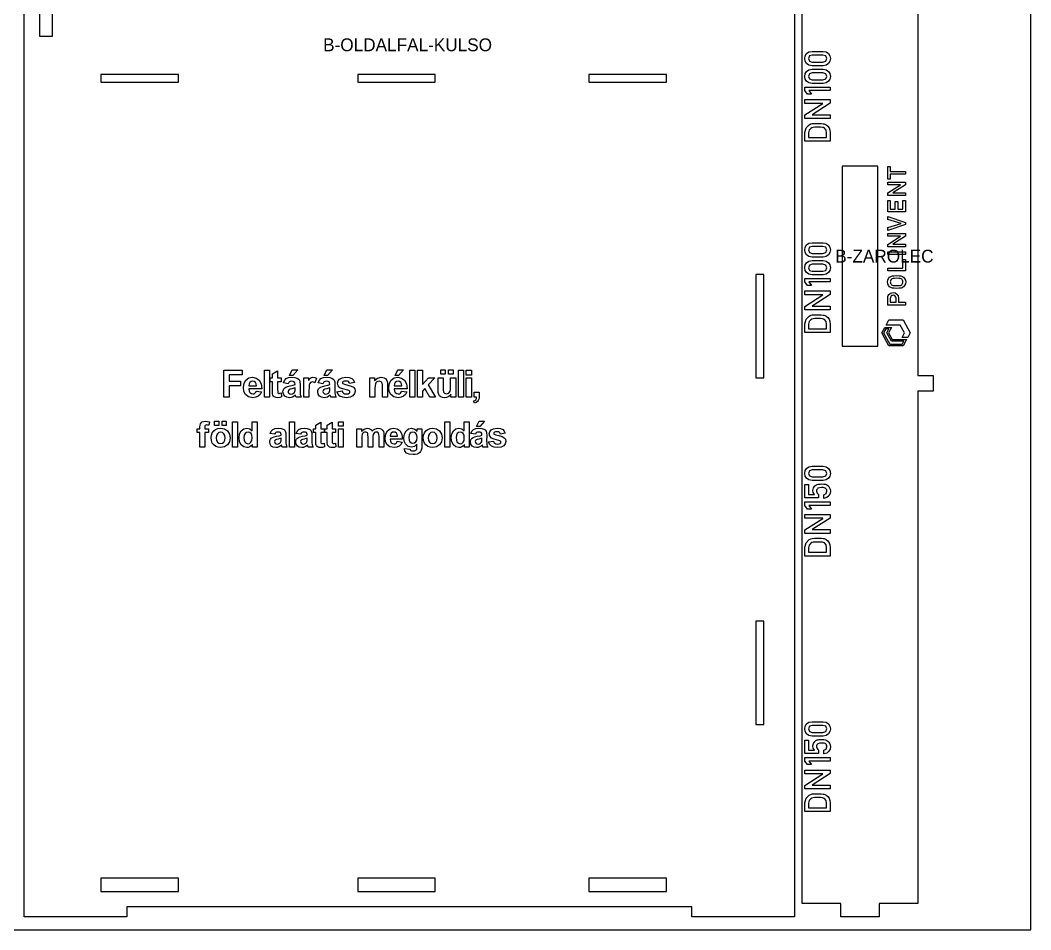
# Model space of a CAD drawing. Header units: millimetres. Extents: x 0 to 1400, y 0 to 1400.
# Drawn here: x 613 to 1400, y 0 to 708 of the extents above; entities that cross this region are included whole.
import ezdxf
from ezdxf.enums import TextEntityAlignment as Align

# ---------------------------------------------------------------- set-up
doc = ezdxf.new("R2010")
doc.units = ezdxf.units.MM
for name, color, linetype in [('GRAVIR', 3, 'Continuous'), ('JELOLES', 5, 'Continuous'), ('TABLA', 8, 'Continuous'), ('VAGAS', 1, 'Continuous')]:
    doc.layers.add(name, color=color, linetype=linetype)

msp = doc.modelspace()

# ---------------------------------------------------------------- linework, layer by layer
at = {"layer": 'GRAVIR'}
for points in [[(1227.24, 683.54), (1229.66, 683.99), (1238.33, 683.99), (1240.73, 683.54), (1242.51, 682.31), (1243.61, 680.53), (1244, 678.4), (1243.61, 676.33), (1242.51, 674.57), (1240.73, 673.28), (1238.33, 672.83), (1229.66, 672.83), (1227.24, 673.28), (1225.46, 674.57), (1224.36, 676.33), (1224, 678.4), (1224.36, 680.53), (1225.46, 682.31)], [(1241.18, 678.4), (1240.41, 680.44), (1238.17, 681.17), (1229.83, 681.17), (1227.6, 680.44), (1226.82, 678.4), (1227.6, 676.37), (1229.83, 675.65), (1238.17, 675.65), (1240.41, 676.37)], [(1229.66, 670.12), (1238.33, 670.12), (1240.73, 669.68), (1242.51, 668.44), (1243.61, 666.66), (1244, 664.54), (1243.61, 662.47), (1242.51, 660.71), (1240.73, 659.41), (1238.33, 658.97), (1229.66, 658.97), (1227.24, 659.41), (1225.46, 660.71), (1224.36, 662.47), (1224, 664.54), (1224.36, 666.66), (1225.46, 668.44), (1227.24, 669.68)], [(1240.41, 666.57), (1238.17, 667.3), (1229.83, 667.3), (1227.6, 666.57), (1226.82, 664.54), (1227.6, 662.5), (1229.83, 661.78), (1238.17, 661.78), (1240.41, 662.5), (1241.18, 664.54)], [(1226.2, 650.64), (1224.16, 653.43), (1224.16, 656.25), (1243.84, 656.25), (1243.84, 653.43), (1227.14, 653.43), (1229.19, 650.64)], [(1243.84, 643.6), (1229.85, 634.7), (1229.85, 634.65), (1243.84, 634.65), (1243.84, 631.67), (1224.16, 631.67), (1224.16, 634.47), (1238.14, 643.38), (1238.14, 643.43), (1224.16, 643.43), (1224.16, 646.42), (1243.84, 646.42)], [(1234, 627.93), (1236.69, 627.88), (1238.43, 627.7), (1239.03, 627.57), (1239.56, 627.38), (1240.05, 627.13), (1240.57, 626.83), (1241.84, 625.8), (1242.86, 624.43), (1243.59, 622.73), (1243.84, 620.69), (1243.84, 614.01), (1224.16, 614.01), (1224.16, 620.89), (1225.01, 624.39), (1227.48, 626.88), (1228.62, 627.47), (1229.8, 627.79), (1231.46, 627.9)], [(1234.11, 624.95), (1231.91, 624.92), (1230.44, 624.83), (1229.44, 624.56), (1228.64, 624.06), (1227.37, 622.56), (1226.98, 620.55), (1226.98, 616.99), (1241.02, 616.99), (1241.02, 620.55), (1240.59, 622.72), (1239.3, 624.2), (1238.58, 624.61), (1237.7, 624.83), (1236.32, 624.92)], [(1290.44, 594.27), (1290.44, 590.47), (1302.44, 590.47), (1302.44, 588.36), (1290.44, 588.36), (1290.44, 584.56), (1288.57, 584.56), (1288.57, 594.27)], [(1288.57, 571.8), (1288.57, 573.78), (1298.42, 580.06), (1298.42, 580.1), (1288.57, 580.1), (1288.57, 582.2), (1302.44, 582.2), (1302.44, 580.21), (1292.58, 573.94), (1292.58, 573.9), (1302.44, 573.9), (1302.44, 571.8)], [(1302.44, 567.99), (1302.44, 559.13), (1288.57, 559.13), (1288.57, 567.99), (1290.55, 567.99), (1290.55, 561.24), (1294.51, 561.24), (1294.51, 567), (1296.38, 567), (1296.38, 561.24), (1300.45, 561.24), (1300.45, 567.99)], [(1288.57, 553.1), (1288.57, 555.33), (1302.44, 550.74), (1302.44, 549.1), (1288.57, 544.52), (1288.57, 546.75), (1299.13, 549.9), (1299.13, 549.94)], [(1288.57, 531.76), (1288.57, 533.74), (1298.42, 540.03), (1298.42, 540.06), (1288.57, 540.06), (1288.57, 542.17), (1302.44, 542.17), (1302.44, 540.18), (1292.58, 533.9), (1292.58, 533.87), (1302.44, 533.87), (1302.44, 531.76)], [(1227.24, 534.54), (1229.66, 534.99), (1238.33, 534.99), (1240.73, 534.54), (1242.51, 533.31), (1243.61, 531.53), (1244, 529.4), (1243.61, 527.33), (1242.51, 525.57), (1240.73, 524.28), (1238.33, 523.83), (1229.66, 523.83), (1227.24, 524.28), (1225.46, 525.57), (1224.36, 527.33), (1224, 529.4), (1224.36, 531.53), (1225.46, 533.31)], [(1241.18, 529.4), (1240.41, 531.44), (1238.17, 532.17), (1229.83, 532.17), (1227.6, 531.44), (1226.82, 529.4), (1227.6, 527.37), (1229.83, 526.65), (1238.17, 526.65), (1240.41, 527.37)], [(1302.44, 525.85), (1288.57, 525.85), (1288.57, 527.96), (1302.44, 527.96)], [(1229.66, 521.12), (1238.33, 521.12), (1240.73, 520.68), (1242.51, 519.44), (1243.61, 517.66), (1244, 515.54), (1243.61, 513.47), (1242.51, 511.71), (1240.73, 510.41), (1238.33, 509.97), (1229.66, 509.97), (1227.24, 510.41), (1225.46, 511.71), (1224.36, 513.47), (1224, 515.54), (1224.36, 517.66), (1225.46, 519.44), (1227.24, 520.68)], [(1302.44, 513.19), (1288.57, 513.19), (1288.57, 515.29), (1300.45, 515.29), (1300.45, 522.05), (1302.44, 522.05)], [(1240.41, 517.57), (1238.17, 518.3), (1229.83, 518.3), (1227.6, 517.57), (1226.82, 515.54), (1227.6, 513.5), (1229.83, 512.78), (1238.17, 512.78), (1240.41, 513.5), (1241.18, 515.54)], [(1226.2, 501.64), (1224.16, 504.43), (1224.16, 507.25), (1243.84, 507.25), (1243.84, 504.43), (1227.14, 504.43), (1229.19, 501.64)], [(1290.94, 508.77), (1291.53, 509.07), (1292.27, 509.26), (1293.49, 509.35), (1295.5, 509.38), (1297.5, 509.35), (1298.72, 509.26), (1299.47, 509.07), (1300.06, 508.77), (1300.97, 508.13), (1301.76, 507.19), (1302.34, 505.95), (1302.56, 504.43), (1302.34, 502.93), (1301.76, 501.7), (1300.97, 500.74), (1300.06, 500.08), (1299.76, 499.94), (1299.46, 499.81), (1299.13, 499.7), (1298.72, 499.62), (1297.5, 499.51), (1295.5, 499.47), (1293.49, 499.51), (1292.27, 499.62), (1291.53, 499.81), (1290.94, 500.08), (1290.03, 500.74), (1289.23, 501.7), (1288.65, 502.93), (1288.45, 504.43), (1288.65, 505.95), (1289.23, 507.19), (1290.03, 508.13)], [(1299.45, 506.57), (1298.93, 506.92), (1298.27, 507.14), (1297.22, 507.24), (1295.5, 507.28), (1293.78, 507.24), (1292.71, 507.14), (1292.07, 506.92), (1291.56, 506.57), (1291.17, 506.21), (1290.85, 505.74), (1290.64, 505.13), (1290.55, 504.43), (1290.64, 503.74), (1290.85, 503.16), (1291.17, 502.67), (1291.56, 502.28), (1292.07, 501.94), (1292.71, 501.74), (1293.78, 501.62), (1295.5, 501.59), (1297.22, 501.62), (1298.27, 501.74), (1298.93, 501.94), (1299.45, 502.28), (1299.83, 502.67), (1300.14, 503.16), (1300.37, 503.74), (1300.45, 504.43), (1300.37, 505.13), (1300.14, 505.74), (1299.83, 506.21)], [(1229.85, 485.7), (1229.85, 485.65), (1243.84, 485.65), (1243.84, 482.67), (1224.16, 482.67), (1224.16, 485.47), (1238.14, 494.38), (1238.14, 494.43), (1224.16, 494.43), (1224.16, 497.42), (1243.84, 497.42), (1243.84, 494.6)], [(1296.66, 493.69), (1297.03, 491.8), (1297.03, 488.61), (1302.44, 488.61), (1302.44, 486.5), (1288.57, 486.5), (1288.57, 491.53), (1288.6, 492.33), (1288.72, 493.11), (1289.02, 493.87), (1289.53, 494.65), (1290.1, 495.24), (1290.87, 495.71), (1291.78, 496.04), (1292.85, 496.14), (1294.32, 495.87), (1295.66, 495.06)], [(1290.55, 488.61), (1295.04, 488.61), (1295.04, 491.72), (1294.85, 492.74), (1294.31, 493.48), (1293.59, 493.9), (1292.79, 494.04), (1292.15, 493.98), (1291.62, 493.81), (1291.24, 493.53), (1290.94, 493.15), (1290.64, 492.45), (1290.55, 491.64)], [(1234, 478.93), (1236.69, 478.88), (1238.43, 478.7), (1239.03, 478.57), (1239.56, 478.38), (1240.05, 478.13), (1240.57, 477.83), (1241.84, 476.8), (1242.86, 475.43), (1243.59, 473.73), (1243.84, 471.69), (1243.84, 465.01), (1224.16, 465.01), (1224.16, 471.89), (1225.01, 475.39), (1227.48, 477.88), (1228.62, 478.47), (1229.8, 478.79), (1231.46, 478.9)], [(1234.11, 475.95), (1231.91, 475.92), (1230.44, 475.83), (1229.44, 475.56), (1228.64, 475.06), (1227.37, 473.56), (1226.98, 471.55), (1226.98, 467.99), (1241.02, 467.99), (1241.02, 471.55), (1240.59, 473.72), (1239.3, 475.2), (1238.58, 475.61), (1237.7, 475.83), (1236.32, 475.92)], [(1287.33, 470.89), (1289.48, 474.88), (1300.52, 474.88), (1306, 464.74), (1304.15, 461.32), (1299.89, 461.32), (1301.73, 464.74), (1298.37, 470.89)], [(1300.52, 454.73), (1289.48, 454.73), (1284, 464.87), (1286.29, 469.12), (1291.56, 469.12), (1289.27, 464.87), (1292.15, 459.54), (1303.12, 459.54)], [(1301.03, 458.29), (1291.41, 458.29), (1287.85, 464.87), (1289.47, 467.87), (1289.47, 467.87), (1287.03, 467.87), (1285.42, 464.87), (1290.23, 455.97), (1299.78, 455.97)], [(785.92, 435.64), (785.92, 432.1), (775.78, 432.1), (775.78, 427.14), (784.53, 427.14), (784.53, 423.59), (775.78, 423.59), (775.78, 414.68), (771.55, 414.68), (771.55, 435.64)], [(807.16, 414.68), (803.14, 414.68), (803.14, 435.64), (807.16, 435.64)], [(816.56, 414.93), (815.07, 414.48), (813.38, 414.33), (812.35, 414.42), (811.43, 414.7), (810.67, 415.12), (810.15, 415.64), (809.8, 416.32), (809.58, 417.21), (809.49, 418.27), (809.45, 420.04), (809.45, 426.66), (807.61, 426.66), (807.61, 429.87), (809.45, 429.87), (809.45, 432.88), (813.49, 435.23), (813.49, 429.87), (816.23, 429.87), (816.23, 426.66), (813.49, 426.66), (813.49, 420.54), (813.5, 419.07), (813.56, 418.38), (813.69, 418.09), (813.92, 417.87), (814.23, 417.72), (814.6, 417.67), (815.28, 417.76), (816.22, 418.05)], [(822.71, 431.73), (824.69, 436), (829.19, 436), (825.26, 431.73)], [(849.79, 431.73), (851.76, 436), (856.27, 436), (852.34, 431.73)], [(907.66, 431.73), (905.11, 431.73), (907.09, 436), (911.59, 436)], [(916.33, 414.68), (916.33, 435.64), (920.35, 435.64), (920.35, 414.68)], [(926.33, 414.68), (922.31, 414.68), (922.31, 435.64), (926.33, 435.64), (926.33, 424.52), (931.03, 429.87), (935.98, 429.87), (930.79, 424.32), (936.35, 414.68), (932.02, 414.68), (928.2, 421.5), (926.33, 419.54)], [(940.49, 436), (943.94, 436), (943.94, 432.55), (940.49, 432.55)], [(946.64, 436), (950.1, 436), (950.1, 432.55), (946.64, 432.55)], [(954.29, 414.68), (954.29, 435.64), (958.31, 435.64), (958.31, 414.68)], [(960.41, 431.93), (960.41, 435.64), (964.43, 435.64), (964.43, 431.93)], [(791.06, 429.68), (793.82, 430.21), (796.85, 429.65), (799.17, 427.97), (800.61, 425.14), (801.04, 421.11), (790.97, 421.11), (791.24, 419.52), (791.94, 418.33), (792.99, 417.58), (794.26, 417.34), (795.13, 417.46), (795.84, 417.85), (796.41, 418.52), (796.82, 419.51), (800.82, 418.84), (799.83, 416.9), (798.38, 415.48), (796.51, 414.62), (794.22, 414.33), (790.77, 414.98), (788.35, 416.92), (787.23, 419.27), (786.85, 422.16), (787.34, 425.52), (788.82, 428.07)], [(795.2, 426.91), (794.06, 427.14), (792.86, 426.9), (791.88, 426.18), (791.25, 425.05), (791.04, 423.57), (797.05, 423.57), (796.8, 425.11), (796.15, 426.22)], [(830.95, 419.67), (831, 417.93), (831.14, 416.71), (831.42, 415.73), (831.86, 414.68), (827.89, 414.68), (827.71, 415.18), (827.5, 415.86), (827.42, 416.16), (827.36, 416.34), (826.29, 415.46), (825.16, 414.83), (823.94, 414.46), (822.65, 414.33), (820.56, 414.65), (818.95, 415.61), (817.94, 417.05), (817.6, 418.82), (817.76, 420.04), (818.22, 421.12), (818.96, 422.01), (819.94, 422.66), (821.3, 423.17), (823.14, 423.6), (825.53, 424.11), (827.05, 424.59), (827.05, 424.99), (826.9, 425.98), (826.47, 426.64), (825.65, 427.01), (824.31, 427.14), (823.36, 427.03), (822.64, 426.71), (822.1, 426.13), (821.67, 425.23), (818.02, 425.89), (818.86, 427.81), (820.14, 429.15), (822, 429.95), (824.6, 430.21), (826.94, 430.05), (828.6, 429.57), (829.72, 428.85), (830.46, 427.96), (830.86, 426.57), (830.99, 424.36)], [(841.41, 426.44), (840.51, 426.6), (839.72, 426.49), (839.07, 426.14), (838.55, 425.49), (838.15, 424.46), (837.9, 422.58), (837.81, 419.37), (837.81, 414.68), (833.8, 414.68), (833.8, 429.87), (837.53, 429.87), (837.53, 427.71), (838.44, 428.97), (839.25, 429.72), (840.07, 430.09), (840.99, 430.21), (842.34, 430.02), (843.64, 429.45), (842.39, 425.95)], [(858.03, 419.67), (858.07, 417.93), (858.22, 416.71), (858.49, 415.73), (858.94, 414.68), (854.96, 414.68), (854.79, 415.18), (854.58, 415.86), (854.49, 416.16), (854.43, 416.34), (853.37, 415.46), (852.23, 414.83), (851.02, 414.46), (849.73, 414.33), (847.63, 414.65), (846.03, 415.61), (845.02, 417.05), (844.68, 418.82), (844.83, 420.04), (845.29, 421.12), (846.03, 422.01), (847.02, 422.66), (848.37, 423.17), (850.22, 423.6), (852.6, 424.11), (854.12, 424.59), (854.12, 424.99), (853.98, 425.98), (853.55, 426.64), (852.72, 427.01), (851.39, 427.14), (850.43, 427.03), (849.71, 426.71), (849.17, 426.13), (848.74, 425.23), (845.1, 425.89), (845.93, 427.81), (847.21, 429.15), (849.08, 429.95), (851.67, 430.21), (854.02, 430.05), (855.68, 429.57), (856.8, 428.85), (857.53, 427.96), (857.93, 426.57), (858.07, 424.36)], [(869.01, 419.92), (868.15, 420.17), (864.18, 421.19), (861.99, 422.13), (860.64, 423.6), (860.19, 425.55), (860.57, 427.36), (861.74, 428.86), (863.73, 429.87), (866.58, 430.21), (869.3, 429.96), (871.21, 429.19), (872.49, 427.94), (873.3, 426.19), (869.51, 425.49), (869.16, 426.27), (868.58, 426.85), (867.76, 427.2), (866.65, 427.32), (865.29, 427.21), (864.38, 426.88), (864.03, 426.52), (863.92, 426.06), (864.02, 425.67), (864.32, 425.33), (865.53, 424.85), (868.07, 424.2), (870.8, 423.39), (872.56, 422.42), (873.5, 421.13), (873.81, 419.43), (873.38, 417.48), (872.07, 415.84), (869.91, 414.71), (866.91, 414.33), (864.13, 414.65), (861.99, 415.59), (860.5, 417.08), (859.63, 419.01), (863.66, 419.62), (864.05, 418.59), (864.7, 417.84), (865.65, 417.39), (866.91, 417.24), (868.27, 417.38), (869.25, 417.81), (869.65, 418.28), (869.78, 418.88), (869.71, 419.3), (869.49, 419.64)], [(890.73, 426.56), (890.03, 425.9), (889.59, 425.04), (889.36, 423.7), (889.28, 421.56), (889.28, 414.68), (885.26, 414.68), (885.26, 429.87), (889, 429.87), (889, 427.63), (891.24, 429.57), (894, 430.21), (895.27, 430.09), (896.43, 429.73), (897.4, 429.18), (898.09, 428.5), (898.57, 427.71), (898.88, 426.82), (899.05, 425.67), (899.11, 424.12), (899.11, 414.68), (895.09, 414.68), (895.09, 422.43), (895.02, 424.45), (894.83, 425.61), (894.49, 426.25), (893.99, 426.73), (893.35, 427.03), (892.6, 427.14), (891.61, 426.99)], [(904.24, 429.68), (907, 430.21), (910.03, 429.65), (912.35, 427.97), (913.8, 425.14), (914.22, 421.11), (904.15, 421.11), (904.42, 419.52), (905.13, 418.33), (906.17, 417.58), (907.44, 417.34), (908.31, 417.46), (909.03, 417.85), (909.59, 418.52), (910, 419.51), (914.01, 418.84), (913.01, 416.9), (911.57, 415.48), (909.69, 414.62), (907.4, 414.33), (903.95, 414.98), (901.54, 416.92), (900.41, 419.27), (900.03, 422.16), (900.53, 425.52), (902.01, 428.07)], [(908.38, 426.91), (907.24, 427.14), (906.04, 426.9), (905.07, 426.18), (904.43, 425.05), (904.23, 423.57), (910.23, 423.57), (909.99, 425.11), (909.33, 426.22)], [(938.37, 429.87), (942.39, 429.87), (942.39, 422.89), (942.45, 420.3), (942.61, 418.96), (942.92, 418.31), (943.42, 417.82), (944.08, 417.5), (944.91, 417.4), (945.88, 417.54), (946.75, 417.96), (947.44, 418.59), (947.86, 419.36), (948.09, 420.8), (948.17, 423.46), (948.17, 429.87), (952.18, 429.87), (952.18, 414.68), (948.45, 414.68), (948.45, 416.95), (947.49, 415.86), (946.27, 415.03), (944.88, 414.51), (943.42, 414.33), (941.97, 414.5), (940.67, 415.01), (939.62, 415.81), (938.91, 416.89), (938.51, 418.34), (938.37, 420.26)], [(960.41, 414.68), (960.41, 429.87), (964.43, 429.87), (964.43, 414.68)], [(825.93, 417.88), (826.53, 418.49), (826.89, 419.21), (827.01, 419.96), (827.05, 421.17), (827.05, 421.97), (826.05, 421.69), (824.6, 421.35), (823.22, 421), (822.41, 420.65), (821.82, 420.02), (821.62, 419.24), (821.78, 418.45), (822.25, 417.78), (822.97, 417.32), (823.86, 417.17), (824.92, 417.35)], [(853, 417.88), (853.61, 418.49), (853.96, 419.21), (854.08, 419.96), (854.12, 421.17), (854.12, 421.97), (853.12, 421.69), (851.67, 421.35), (850.29, 421), (849.49, 420.65), (848.89, 420.02), (848.7, 419.24), (848.85, 418.45), (849.32, 417.78), (850.04, 417.32), (850.93, 417.17), (851.99, 417.35)], [(967.14, 412.14), (967.83, 412.76), (968.23, 413.59), (968.38, 414.68), (966.44, 414.68), (966.44, 418.7), (970.45, 418.7), (970.45, 415.82), (970.38, 414.26), (970.15, 413.07), (969.72, 412.11), (969.01, 411.26), (968.07, 410.54), (966.89, 410), (966.11, 411.66)], [(760.01, 392.86), (759.12, 393.02), (758.27, 393.08), (757.56, 392.98), (757.08, 392.69), (756.81, 392.13), (756.73, 391.21), (756.73, 390.2), (759.57, 390.2), (759.57, 387.21), (756.73, 387.21), (756.73, 375.83), (752.92, 375.83), (752.92, 387.21), (750.81, 387.21), (750.81, 390.2), (752.92, 390.2), (752.92, 391.28), (753.02, 392.86), (753.31, 393.99), (753.86, 394.8), (754.73, 395.44), (755.9, 395.86), (757.34, 396), (758.95, 395.88), (760.53, 395.52)], [(764.37, 396), (767.63, 396), (767.63, 392.74), (764.37, 392.74)], [(770.18, 392.74), (770.18, 396), (773.46, 396), (773.46, 392.74)], [(782.25, 375.83), (778.45, 375.83), (778.45, 395.66), (782.25, 395.66)], [(785.11, 388.62), (787.05, 390.05), (789.45, 390.52), (791.7, 390.02), (793.62, 388.52), (793.62, 395.66), (797.42, 395.66), (797.42, 375.83), (793.89, 375.83), (793.89, 377.94), (792.93, 376.87), (791.81, 376.11), (790.61, 375.66), (789.4, 375.51), (787.1, 376.01), (785.15, 377.5), (783.83, 379.89), (783.39, 383.07), (783.82, 386.28)], [(822.75, 375.83), (822.75, 395.66), (826.55, 395.66), (826.55, 375.83)], [(849.92, 376.07), (848.5, 375.65), (846.91, 375.51), (845.94, 375.59), (845.06, 375.85), (844.35, 376.25), (843.85, 376.74), (843.52, 377.39), (843.31, 378.23), (843.22, 379.23), (843.19, 380.9), (843.19, 387.17), (841.45, 387.17), (841.45, 390.2), (843.19, 390.2), (843.19, 393.05), (847.01, 395.27), (847.01, 390.2), (849.6, 390.2), (849.6, 387.17), (847.01, 387.17), (847.01, 381.38), (847.03, 379.99), (847.08, 379.33), (847.2, 379.06), (847.42, 378.85), (847.71, 378.71), (848.06, 378.66), (848.71, 378.75), (849.59, 379.03)], [(858.48, 379.03), (858.8, 376.07), (857.39, 375.65), (855.8, 375.51), (854.82, 375.59), (853.95, 375.85), (853.23, 376.25), (852.74, 376.74), (852.41, 377.39), (852.2, 378.23), (852.11, 379.23), (852.08, 380.9), (852.08, 387.17), (850.34, 387.17), (850.34, 390.2), (852.08, 390.2), (852.08, 393.05), (855.89, 395.27), (855.89, 390.2), (858.49, 390.2), (858.49, 387.17), (855.89, 387.17), (855.89, 381.38), (855.91, 379.99), (855.97, 379.33), (856.09, 379.06), (856.31, 378.85), (856.6, 378.71), (856.95, 378.66), (857.6, 378.75)], [(864.6, 392.15), (860.79, 392.15), (860.79, 395.66), (864.6, 395.66)], [(947.48, 375.83), (943.67, 375.83), (943.67, 395.66), (947.48, 395.66)], [(950.33, 388.62), (952.28, 390.05), (954.68, 390.52), (956.92, 390.02), (958.84, 388.52), (958.84, 395.66), (962.64, 395.66), (962.64, 375.83), (959.11, 375.83), (959.11, 377.94), (958.15, 376.87), (957.03, 376.11), (955.83, 375.66), (954.62, 375.51), (952.32, 376.01), (950.38, 377.5), (949.06, 379.89), (948.62, 383.07), (949.05, 386.28)], [(968.46, 391.96), (970.33, 396), (974.59, 396), (970.87, 391.96)], [(771.98, 376.04), (769.06, 375.51), (767.13, 375.73), (765.3, 376.4), (763.72, 377.5), (762.57, 379.02), (761.87, 380.93), (761.63, 383.22), (761.87, 385.08), (762.57, 386.88), (763.7, 388.45), (765.21, 389.59), (767.03, 390.29), (769.04, 390.52), (772, 389.99), (774.38, 388.41), (775.94, 386.01), (776.46, 383.06), (775.94, 380.07), (774.36, 377.65)], [(767.68, 387.14), (766.54, 386.29), (765.78, 384.9), (765.53, 383.01), (765.78, 381.13), (766.54, 379.74), (767.68, 378.89), (769.05, 378.61), (770.42, 378.89), (771.54, 379.74), (772.3, 381.14), (772.55, 383.04), (772.3, 384.91), (771.54, 386.29), (770.42, 387.14), (769.05, 387.42)], [(790.45, 387.61), (789.21, 387.35), (788.18, 386.54), (787.5, 385.2), (787.27, 383.32), (787.43, 381.34), (787.91, 380), (789.01, 378.88), (790.48, 378.51), (791.69, 378.79), (792.71, 379.62), (793.4, 381.02), (793.63, 382.96), (793.41, 385.09), (792.74, 386.52), (791.72, 387.34)], [(819.93, 384.99), (819.89, 380.55), (819.94, 378.91), (820.08, 377.76), (820.34, 376.83), (820.76, 375.83), (817, 375.83), (816.83, 376.3), (816.63, 376.95), (816.55, 377.24), (816.5, 377.4), (815.49, 376.57), (814.41, 375.98), (813.27, 375.62), (812.05, 375.51), (810.06, 375.81), (808.55, 376.71), (807.59, 378.07), (807.27, 379.75), (807.42, 380.91), (807.85, 381.93), (808.55, 382.77), (809.48, 383.39), (810.76, 383.86), (812.51, 384.27), (814.76, 384.76), (816.2, 385.21), (816.2, 385.58), (816.07, 386.52), (815.66, 387.15), (814.88, 387.5), (813.62, 387.61), (812.71, 387.52), (812.03, 387.22), (811.52, 386.67), (811.12, 385.81), (807.66, 386.44), (808.45, 388.25), (809.66, 389.52), (811.43, 390.27), (813.89, 390.52), (816.11, 390.37), (817.67, 389.92), (818.74, 389.24), (819.43, 388.39), (819.81, 387.08)], [(840.16, 380.55), (840.21, 378.91), (840.34, 377.76), (840.61, 376.83), (841.03, 375.83), (837.27, 375.83), (837.1, 376.3), (836.9, 376.95), (836.82, 377.24), (836.76, 377.4), (835.76, 376.57), (834.68, 375.98), (833.54, 375.62), (832.31, 375.51), (830.33, 375.81), (828.82, 376.71), (827.86, 378.07), (827.54, 379.75), (827.68, 380.91), (828.12, 381.93), (828.82, 382.77), (829.75, 383.39), (831.03, 383.86), (832.78, 384.27), (835.03, 384.76), (836.47, 385.21), (836.47, 385.58), (836.33, 386.52), (835.93, 387.15), (835.15, 387.5), (833.89, 387.61), (832.98, 387.52), (832.3, 387.22), (831.79, 386.67), (831.38, 385.81), (827.93, 386.44), (828.72, 388.25), (829.93, 389.52), (831.7, 390.27), (834.15, 390.52), (836.37, 390.37), (837.94, 389.92), (839, 389.24), (839.7, 388.39), (840.08, 387.08), (840.2, 384.99)], [(864.6, 375.83), (860.79, 375.83), (860.79, 390.2), (864.6, 390.2)], [(891.59, 390.52), (893.05, 390.36), (894.27, 389.88), (895.22, 389.09), (895.9, 387.99), (896.2, 386.79), (896.3, 385.02), (896.3, 375.83), (892.5, 375.83), (892.5, 384.04), (892.4, 385.8), (892.1, 386.8), (891.43, 387.41), (890.48, 387.61), (889.7, 387.49), (888.98, 387.13), (888.37, 386.53), (887.96, 385.7), (887.73, 384.49), (887.65, 382.73), (887.65, 375.83), (883.85, 375.83), (883.85, 383.71), (883.8, 385.43), (883.65, 386.41), (883.39, 386.94), (883.02, 387.32), (882.52, 387.54), (881.86, 387.61), (881.03, 387.5), (880.28, 387.14), (879.68, 386.56), (879.27, 385.77), (879.04, 384.59), (878.97, 382.81), (878.97, 375.83), (875.17, 375.83), (875.17, 390.2), (878.67, 390.2), (878.67, 388.24), (880.73, 389.95), (883.15, 390.52), (884.44, 390.38), (885.54, 389.95), (886.46, 389.24), (887.21, 388.24), (888.19, 389.24), (889.25, 389.95), (890.38, 390.38)], [(901.16, 390.02), (903.76, 390.52), (906.63, 389.99), (908.83, 388.41), (910.19, 385.73), (910.6, 381.92), (901.07, 381.92), (901.32, 380.42), (901.99, 379.29), (902.98, 378.58), (904.18, 378.35), (905, 378.47), (905.68, 378.83), (906.22, 379.47), (906.6, 380.4), (910.39, 379.77), (909.45, 377.93), (908.08, 376.59), (906.31, 375.78), (904.15, 375.51), (900.88, 376.12), (898.6, 377.96), (897.53, 380.17), (897.18, 382.9), (897.64, 386.09), (899.04, 388.5)], [(905.07, 387.4), (903.99, 387.61), (902.86, 387.39), (901.94, 386.71), (901.33, 385.64), (901.14, 384.25), (906.82, 384.25), (906.59, 385.7), (905.97, 386.75)], [(921.95, 378.16), (920.02, 376.41), (917.65, 375.83), (915.05, 376.44), (913.06, 378.28), (912.07, 380.45), (911.74, 383.1), (912.17, 386.28), (913.47, 388.61), (915.42, 390.05), (917.8, 390.52), (920.23, 389.94), (922.19, 388.18), (922.19, 390.2), (925.75, 390.2), (925.75, 377.31), (925.65, 375.08), (925.33, 373.51), (924.83, 372.38), (924.15, 371.53), (923.27, 370.89), (922.13, 370.41), (920.7, 370.1), (918.93, 370), (915.81, 370.31), (913.75, 371.25), (912.6, 372.67), (912.22, 374.42), (912.23, 374.63), (912.24, 374.88), (916.58, 374.35), (916.76, 373.72), (917.08, 373.32), (917.78, 373.01), (918.79, 372.91), (920.09, 373.02), (921.01, 373.35), (921.46, 373.74), (921.77, 374.32), (921.91, 374.99), (921.95, 376.06)], [(918.77, 387.61), (917.52, 387.35), (916.52, 386.55), (915.85, 385.21), (915.63, 383.31), (915.85, 381.33), (916.52, 379.96), (917.51, 379.17), (918.7, 378.9), (919.99, 379.17), (921.06, 379.99), (921.78, 381.34), (922.02, 383.22), (921.79, 385.16), (921.1, 386.53), (920.06, 387.34)], [(939.58, 377.65), (937.21, 376.04), (934.29, 375.51), (932.36, 375.73), (930.52, 376.4), (928.94, 377.5), (927.79, 379.02), (927.09, 380.93), (926.86, 383.22), (927.09, 385.08), (927.79, 386.88), (928.92, 388.45), (930.44, 389.59), (932.25, 390.29), (934.26, 390.52), (937.23, 389.99), (939.6, 388.41), (941.17, 386.01), (941.69, 383.06), (941.16, 380.07)], [(934.27, 387.42), (932.9, 387.14), (931.77, 386.29), (931.01, 384.9), (930.75, 383.01), (931.01, 381.13), (931.77, 379.74), (932.9, 378.89), (934.27, 378.61), (935.64, 378.89), (936.77, 379.74), (937.52, 381.14), (937.78, 383.04), (937.52, 384.91), (936.77, 386.29), (935.64, 387.14)], [(955.68, 387.61), (954.43, 387.35), (953.41, 386.54), (952.72, 385.2), (952.5, 383.32), (952.65, 381.34), (953.13, 380), (954.24, 378.88), (955.7, 378.51), (956.92, 378.79), (957.93, 379.62), (958.62, 381.02), (958.85, 382.96), (958.63, 385.09), (957.96, 386.52), (956.95, 387.34)], [(976.3, 378.91), (976.43, 377.76), (976.7, 376.83), (977.12, 375.83), (973.36, 375.83), (973.19, 376.3), (972.99, 376.95), (972.91, 377.24), (972.85, 377.4), (971.85, 376.57), (970.77, 375.98), (969.63, 375.62), (968.4, 375.51), (966.42, 375.81), (964.91, 376.71), (963.95, 378.07), (963.63, 379.75), (963.77, 380.91), (964.21, 381.93), (964.91, 382.77), (965.84, 383.39), (967.12, 383.86), (968.87, 384.27), (971.12, 384.76), (972.56, 385.21), (972.56, 385.58), (972.42, 386.52), (972.02, 387.15), (971.24, 387.5), (969.98, 387.61), (969.07, 387.52), (968.39, 387.22), (967.88, 386.67), (967.47, 385.81), (964.02, 386.44), (964.81, 388.25), (966.02, 389.52), (967.79, 390.27), (970.24, 390.52), (972.46, 390.37), (974.03, 389.92), (975.09, 389.24), (975.79, 388.39), (976.17, 387.08), (976.29, 384.99), (976.25, 380.55)], [(987.1, 380.52), (986.64, 380.79), (985.83, 381.03), (982.07, 382), (980, 382.88), (978.72, 384.27), (978.3, 386.11), (978.66, 387.83), (979.77, 389.25), (981.65, 390.21), (984.34, 390.52), (986.91, 390.28), (988.72, 389.56), (989.94, 388.37), (990.7, 386.72), (987.11, 386.06), (986.78, 386.8), (986.24, 387.34), (985.46, 387.68), (984.41, 387.79), (983.12, 387.69), (982.26, 387.37), (981.94, 387.03), (981.83, 386.6), (981.92, 386.23), (982.21, 385.91), (983.35, 385.45), (985.75, 384.84), (988.34, 384.07), (990, 383.15), (990.89, 381.94), (991.19, 380.32), (990.78, 378.49), (989.54, 376.93), (987.49, 375.86), (984.66, 375.51), (982.03, 375.8), (980.01, 376.7), (978.59, 378.1), (977.77, 379.93), (981.58, 380.51), (981.95, 379.54), (982.57, 378.83), (983.46, 378.4), (984.66, 378.25), (985.95, 378.39), (986.87, 378.79), (987.25, 379.24), (987.37, 379.81), (987.31, 380.2)], [(814.19, 378.35), (815.15, 378.86), (815.72, 379.43), (816.05, 380.12), (816.16, 380.83), (816.2, 381.97), (816.2, 382.73), (815.26, 382.46), (813.89, 382.15), (812.58, 381.81), (811.82, 381.48), (811.26, 380.89), (811.07, 380.15), (811.22, 379.4), (811.66, 378.77), (812.34, 378.33), (813.18, 378.19)], [(835.41, 378.86), (835.98, 379.43), (836.32, 380.12), (836.43, 380.83), (836.47, 381.97), (836.47, 382.73), (835.53, 382.46), (834.15, 382.15), (832.85, 381.81), (832.08, 381.48), (831.53, 380.89), (831.34, 380.15), (831.49, 379.4), (831.93, 378.77), (832.61, 378.33), (833.45, 378.19), (834.46, 378.35)], [(972.07, 379.43), (972.41, 380.12), (972.52, 380.83), (972.56, 381.97), (972.56, 382.73), (971.62, 382.46), (970.24, 382.15), (968.94, 381.81), (968.17, 381.48), (967.62, 380.89), (967.43, 380.15), (967.58, 379.4), (968.02, 378.77), (968.7, 378.33), (969.54, 378.19), (970.55, 378.35), (971.5, 378.86)], [(1227.24, 360.56), (1229.66, 361), (1238.33, 361), (1240.73, 360.56), (1242.51, 359.32), (1243.61, 357.54), (1244, 355.42), (1243.61, 353.35), (1242.51, 351.59), (1240.73, 350.3), (1238.33, 349.85), (1229.66, 349.85), (1227.24, 350.3), (1225.46, 351.59), (1224.36, 353.35), (1224, 355.42), (1224.36, 357.54), (1225.46, 359.32)], [(1241.18, 355.42), (1240.41, 357.45), (1238.17, 358.18), (1229.83, 358.18), (1227.6, 357.45), (1226.82, 355.42), (1227.6, 353.38), (1229.83, 352.67), (1238.17, 352.67), (1240.41, 353.38)], [(1230.47, 343.16), (1230.76, 344.16), (1231.23, 344.96), (1231.78, 345.6), (1232.66, 346.31), (1233.66, 346.79), (1234.31, 346.95), (1235.08, 347.06), (1236.03, 347.12), (1237.17, 347.14), (1238.86, 347.07), (1240.11, 346.87), (1241.07, 346.49), (1241.91, 345.92), (1242.64, 345.21), (1243.31, 344.24), (1243.81, 343.06), (1244, 341.67), (1243.7, 339.76), (1242.81, 338.02), (1241.22, 336.65), (1238.88, 335.93), (1238.88, 338.75), (1240.59, 339.68), (1241.18, 341.57), (1241.08, 342.48), (1240.77, 343.18), (1240.32, 343.68), (1239.75, 343.99), (1239.09, 344.19), (1238.37, 344.29), (1237.65, 344.31), (1236.95, 344.32), (1235.43, 344.2), (1234.22, 343.79), (1233.77, 343.42), (1233.42, 342.91), (1233.24, 342.26), (1233.18, 341.47), (1233.26, 340.74), (1233.53, 340.07), (1234.03, 339.47), (1234.79, 338.93), (1234.79, 336.28), (1224.16, 336.28), (1224.16, 346.76), (1226.98, 346.76), (1226.98, 338.93), (1231.44, 338.93), (1230.63, 340.41), (1230.36, 342.08)], [(1229.19, 327.63), (1226.2, 327.63), (1224.16, 330.42), (1224.16, 333.24), (1243.84, 333.24), (1243.84, 330.42), (1227.14, 330.42)], [(1229.85, 311.69), (1229.85, 311.64), (1243.84, 311.64), (1243.84, 308.66), (1224.16, 308.66), (1224.16, 311.46), (1238.14, 320.37), (1238.14, 320.42), (1224.16, 320.42), (1224.16, 323.41), (1243.84, 323.41), (1243.84, 320.59)], [(1236.69, 304.86), (1238.43, 304.69), (1239.03, 304.56), (1239.56, 304.37), (1240.05, 304.12), (1240.57, 303.82), (1241.84, 302.78), (1242.86, 301.41), (1243.59, 299.72), (1243.84, 297.68), (1243.84, 291), (1224.16, 291), (1224.16, 297.88), (1225.01, 301.37), (1227.48, 303.87), (1228.62, 304.45), (1229.8, 304.77), (1231.46, 304.88), (1234, 304.92)], [(1231.91, 301.91), (1230.44, 301.82), (1229.44, 301.55), (1228.64, 301.05), (1227.37, 299.55), (1226.98, 297.54), (1226.98, 293.98), (1241.02, 293.98), (1241.02, 297.54), (1240.59, 299.71), (1239.3, 301.19), (1238.58, 301.59), (1237.7, 301.82), (1236.32, 301.91), (1234.11, 301.94)], [(1227.24, 161.56), (1229.66, 162), (1238.33, 162), (1240.73, 161.56), (1242.51, 160.32), (1243.61, 158.54), (1244, 156.42), (1243.61, 154.35), (1242.51, 152.59), (1240.73, 151.3), (1238.33, 150.85), (1229.66, 150.85), (1227.24, 151.3), (1225.46, 152.59), (1224.36, 154.35), (1224, 156.42), (1224.36, 158.54), (1225.46, 160.32)], [(1241.18, 156.42), (1240.41, 158.45), (1238.17, 159.18), (1229.83, 159.18), (1227.6, 158.45), (1226.82, 156.42), (1227.6, 154.38), (1229.83, 153.67), (1238.17, 153.67), (1240.41, 154.38)], [(1230.36, 143.08), (1230.47, 144.16), (1230.76, 145.16), (1231.23, 145.96), (1231.78, 146.6), (1232.66, 147.31), (1233.66, 147.79), (1234.31, 147.95), (1235.08, 148.06), (1236.03, 148.12), (1237.17, 148.14), (1238.86, 148.07), (1240.11, 147.87), (1241.07, 147.49), (1241.91, 146.92), (1242.64, 146.21), (1243.31, 145.24), (1243.81, 144.06), (1244, 142.67), (1243.7, 140.76), (1242.81, 139.02), (1241.22, 137.65), (1238.88, 136.93), (1238.88, 139.75), (1240.59, 140.68), (1241.18, 142.57), (1241.08, 143.48), (1240.77, 144.18), (1240.32, 144.68), (1239.75, 144.99), (1239.09, 145.19), (1238.37, 145.29), (1237.65, 145.31), (1236.95, 145.32), (1235.43, 145.2), (1234.22, 144.79), (1233.77, 144.42), (1233.42, 143.91), (1233.24, 143.26), (1233.18, 142.47), (1233.26, 141.74), (1233.53, 141.07), (1234.03, 140.47), (1234.79, 139.93), (1234.79, 137.28), (1224.16, 137.28), (1224.16, 147.76), (1226.98, 147.76), (1226.98, 139.93), (1231.44, 139.93), (1230.63, 141.41)], [(1229.19, 128.63), (1226.2, 128.63), (1224.16, 131.42), (1224.16, 134.24), (1243.84, 134.24), (1243.84, 131.42), (1227.14, 131.42)], [(1243.84, 121.59), (1229.85, 112.69), (1229.85, 112.64), (1243.84, 112.64), (1243.84, 109.66), (1224.16, 109.66), (1224.16, 112.46), (1238.14, 121.37), (1238.14, 121.42), (1224.16, 121.42), (1224.16, 124.41), (1243.84, 124.41)], [(1236.69, 105.86), (1238.43, 105.69), (1239.03, 105.56), (1239.56, 105.37), (1240.05, 105.12), (1240.57, 104.82), (1241.84, 103.78), (1242.86, 102.41), (1243.59, 100.72), (1243.84, 98.68), (1243.84, 92), (1224.16, 92), (1224.16, 98.88), (1225.01, 102.37), (1227.48, 104.87), (1228.62, 105.45), (1229.8, 105.77), (1231.46, 105.88), (1234, 105.92)], [(1231.91, 102.91), (1230.44, 102.82), (1229.44, 102.55), (1228.64, 102.05), (1227.37, 100.55), (1226.98, 98.54), (1226.98, 94.98), (1241.02, 94.98), (1241.02, 98.54), (1240.59, 100.71), (1239.3, 102.19), (1238.58, 102.59), (1237.7, 102.82), (1236.32, 102.91), (1234.11, 102.94)]]:
    msp.add_lwpolyline(points, close=True, dxfattribs=at)
at = {"layer": 'TABLA'}
msp.add_lwpolyline([(0, 0), (1400, 0), (1400, 1400), (0, 1400)], close=True, dxfattribs=at)
at = {"layer": 'VAGAS'}
for points in [[(616, 715.9), (627.9, 715.9), (627.9, 695.9), (638.1, 695.9), (638.1, 715.9), (638.1, 746.1), (627.9, 746.1), (616, 746.1), (616, 1360), (1216, 1360), (1216, 10), (1136, 10), (1136, 18), (696, 18), (696, 10), (616, 10)], [(1312, 20.5), (1282, 20.5), (1282, 10), (1252, 10), (1252, 20.5), (1222, 20.5), (1222, 1028.5), (1252, 1028.5), (1252, 1039), (1282, 1039), (1282, 1028.5), (1312, 1028.5), (1312, 729.5), (1324, 729.5), (1324, 717.5), (1312, 717.5), (1312, 431.5), (1324, 431.5), (1324, 419.5), (1312, 419.5)], [(736.2, 666.1), (675.8, 666.1), (675.8, 659.9), (736.2, 659.9)], [(936.2, 666.1), (875.8, 666.1), (875.8, 659.9), (936.2, 659.9)], [(1116.2, 666.1), (1055.8, 666.1), (1055.8, 659.9), (1116.2, 659.9)], [(1253, 594.5), (1253, 454.5), (1281, 454.5), (1281, 594.5)], [(1192.1, 510.2), (1185.9, 510.2), (1185.9, 429.8), (1192.1, 429.8)], [(1192.1, 240.2), (1185.9, 240.2), (1185.9, 159.8), (1192.1, 159.8)], [(675.8, 40.1), (675.8, 29.9), (736.2, 29.9), (736.2, 40.1)], [(936.2, 40.1), (875.8, 40.1), (875.8, 29.9), (936.2, 29.9)], [(1116.2, 40.1), (1055.8, 40.1), (1055.8, 29.9), (1116.2, 29.9)]]:
    msp.add_lwpolyline(points, close=True, dxfattribs=at)

# ---------------------------------------------------------------- texts
at = {"layer": 'JELOLES'}
for s, p in [('B-OLDALFAL-KULSO', (914.66, 689.12)), ('B-ZAROLEC', (1286, 524.55))]:
    msp.add_text(s, height=10, dxfattribs=at).set_placement(p, align=Align.MIDDLE_CENTER)

doc.saveas('drawing.dxf')
